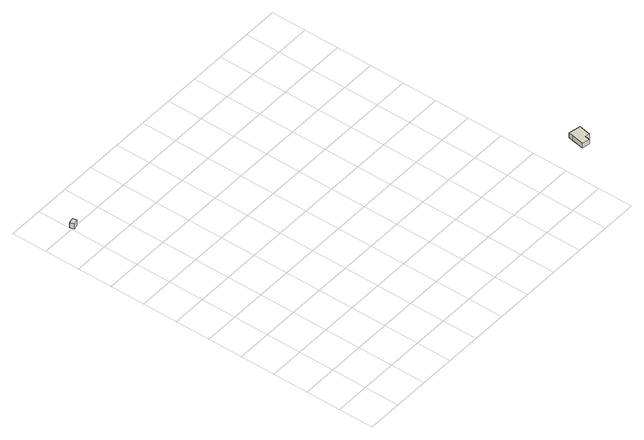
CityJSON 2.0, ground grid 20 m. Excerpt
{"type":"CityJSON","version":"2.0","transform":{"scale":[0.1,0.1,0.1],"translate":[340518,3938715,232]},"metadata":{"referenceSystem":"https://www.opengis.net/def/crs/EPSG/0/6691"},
"CityObjects":{
"building1":{"type":"Building","attributes":{"usage":"402","measuredHeight":3.9,"storeysAboveGround":1,"BuildingIDAttribute.prefecture":"14","BuildingIDAttribute.city":"14151","BuildingDetailAttribute.totalFloorArea":9.73,"BuildingDetailAttribute.buildingFootprintArea":9.73,"BuildingDetailAttribute.buildingStructureType":"601","BuildingDetailAttribute.buildingStructureOrgType":"1","BuildingDetailAttribute.orgUsage":"101","BuildingDetailAttribute.surveyYear":2015},"geometry":[{"type":"Solid","lod":"1","boundaries":[[[[0,1,2,3]],[[2,4,5,3]],[[1,6,4,2]],[[0,7,6,1]],[[3,5,7,0]],[[4,6,7,5]]]]}]},
"building2":{"type":"Building","attributes":{"usage":"402","storeysAboveGround":1,"BuildingIDAttribute.prefecture":"14","BuildingIDAttribute.city":"14151","BuildingDetailAttribute.totalFloorArea":52.24,"BuildingDetailAttribute.buildingFootprintArea":52.24,"BuildingDetailAttribute.buildingStructureType":"601","BuildingDetailAttribute.buildingStructureOrgType":"1","BuildingDetailAttribute.orgUsage":"101","BuildingDetailAttribute.surveyYear":2015},"geometry":[{"type":"Solid","lod":"1","boundaries":[[[[8,9,10,11,12,13,14,15]],[[14,16,17,15]],[[13,18,16,14]],[[12,19,18,13]],[[11,20,19,12]],[[10,21,20,11]],[[9,22,21,10]],[[8,23,22,9]],[[15,17,23,8]],[[16,18,19,20,21,22,23,17]]]]}]}
},
"vertices":[
[35,1823,9],[40,1798,9],[11,1791,9],[5,1816,9],[11,1791,44],[5,1816,44],[40,1798,44],[35,1823,44],
[1769,31,340],[1743,36,340],[1738,8,340],[1695,16,340],[1709,89,340],[1714,114,340],[1783,101,340],[1780,88,340],[1783,101,370],[1780,88,370],[1714,114,370],[1709,89,370],[1695,16,370],[1738,8,370],[1743,36,370],[1769,31,370]
]}
